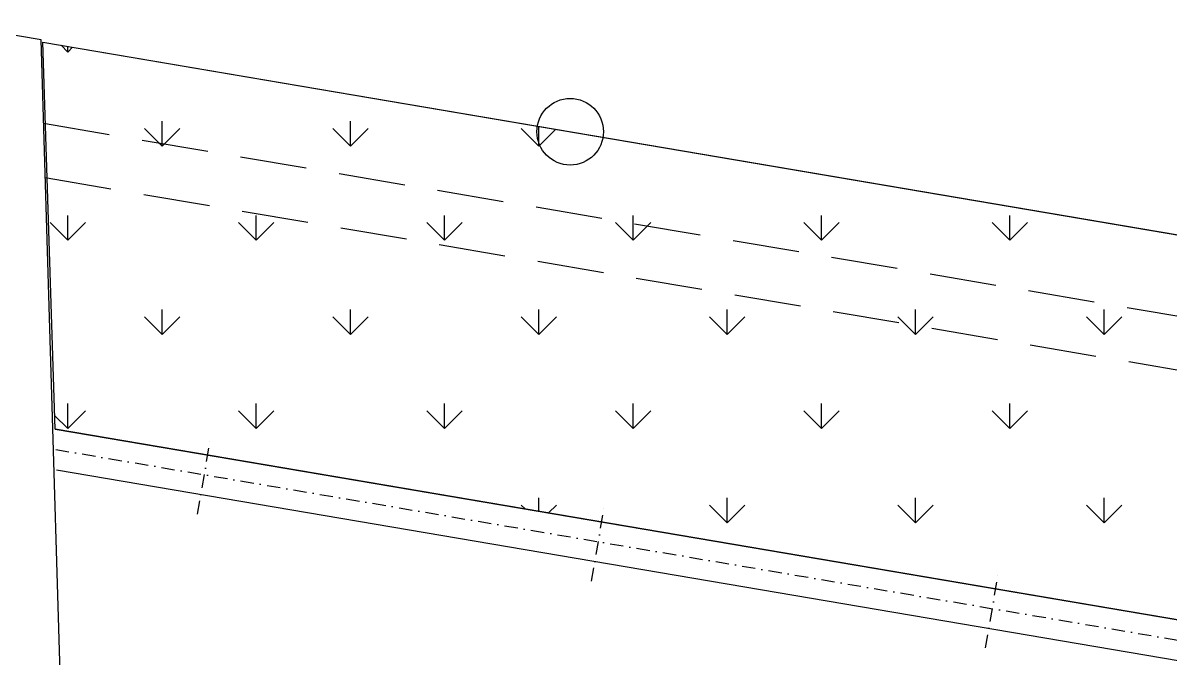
# Model space of a CAD drawing. Header units: millimetres. Extents: x 3476 to 38328, y 1439 to 26921.
# Drawn here: x 13359 to 14220, y 24062 to 24539 of the extents above; entities that cross this region are included whole.
import ezdxf

# ---------------------------------------------------------------- set-up
doc = ezdxf.new("R2010")
doc.units = ezdxf.units.MM
doc.header["$LTSCALE"] = 100
doc.header["$MEASUREMENT"] = 0
doc.linetypes.add('DASHDOT', pattern=[1, 0.5, -0.25, 0, -0.25])
doc.linetypes.add('DASHED', pattern=[0.75, 0.5, -0.25])
for name, color, linetype in [('--W-GELUIDSCHERM', 7, 'CONTINUOUS'), ('--W-GELUIDSCHERM-AS', 7, 'DASHDOT'), ('--W-GELUIDSSCHERM-KOLOM', 7, 'DASHDOT'), ('--W-GROEN-Z', 1, 'CONTINUOUS'), ('--W-GROEN-ZA', 1, 'CONTINUOUS'), ('--W-HAAG-Z', 5, 'DASHED'), ('A-AFSLUITING', 9, 'CONTINUOUS'), ('L-GEBOUWEN', 7, 'CONTINUOUS'), ('L-VELDDATA', 7, 'CONTINUOUS')]:
    doc.layers.add(name, color=color, linetype=linetype)

msp = doc.modelspace()

# ---------------------------------------------------------------- hatches: boundary and pattern name
at = {"layer": '--W-GROEN-ZA'}
h = msp.add_hatch(dxfattribs=at)
h.set_pattern_fill('GRASS', color=256, scale=100, style=0)
h.set_pattern_definition([(90, (-82915.385, 48275.82), (-70.71068, 70.71068), [18.75, -122.67136]), (45, (-82915.39, 48275.82), (-70.71068, 70.71068), [18.75, -81.25]), (135, (-82915.39, 48275.82), (-70.71068, -70.71068), [18.75, -81.25])])
edge = h.paths.add_edge_path()
edge.add_line((17535.35, 24547.29), (17505.8, 24552.47))
edge.add_line((17505.8, 24552.47), (17327.8, 23563.42))
edge.add_line((17327.8, 23563.42), (13383.05, 24233.86))
edge.add_line((13383.05, 24233.86), (13373.8, 24524.51))
edge.add_line((13373.8, 24524.51), (17097.3, 23891.68))
edge.add_line((17097.3, 23891.68), (17238.9, 24678.45))
edge.add_line((17238.9, 24678.45), (17628.52, 24685.65))
edge.add_line((17628.52, 24685.65), (17651.22, 23447.43))
edge.add_arc((17351.27, 23441.93), 300, -88.94413, 1.05, ccw=False)
edge.add_line((17356.79, 23141.98), (16726.29, 23130.37))
edge.add_line((16726.29, 23130.37), (16621.27, 23145.74))
edge.add_line((16621.27, 23145.74), (16540.31, 23198.68))
edge.add_line((16540.31, 23198.68), (16480.56, 23282.8))
edge.add_line((16480.56, 23282.8), (16461.88, 23376.5))
edge.add_line((16461.88, 23376.5), (16462.37, 23680.07))
edge.add_line((16462.37, 23680.07), (17352.06, 23528.86))
edge.add_line((17352.06, 23528.86), (17535.35, 24547.29))

# ---------------------------------------------------------------- linework, layer by layer
at = {"layer": '--W-GELUIDSCHERM'}
for p, q in [((13383.05, 24233.86), (17327.8, 23563.42)), ((13384.15, 24203.24), (17352.06, 23528.86))]:
    msp.add_line(p, q, dxfattribs=at)
at = {"layer": '--W-GELUIDSCHERM-AS', "ltscale": 0.2}
msp.add_line((13383.6, 24218.55), (17339.93, 23546.14), dxfattribs=at)
at = {"layer": '--W-GELUIDSSCHERM-KOLOM', "ltscale": 0.2}
for p, q in [((13490.04, 24170.03), (13500.09, 24229.18)), ((13785.8, 24119.76), (13795.85, 24178.91)), ((14081.56, 24069.49), (14091.61, 24128.64))]:
    msp.add_line(p, q, dxfattribs=at)
at = {"layer": '--W-GROEN-Z'}
msp.add_lwpolyline([(17535.35, 24547.29), (17505.8, 24552.47), (17327.8, 23563.42), (13383.05, 24233.86), (13373.8, 24524.51), (17097.3, 23891.68), (17238.9, 24678.45), (17628.52, 24685.65), (17651.22, 23447.43, -0.414184), (17356.79, 23141.98), (16726.29, 23130.37), (16621.27, 23145.74), (16540.31, 23198.68), (16480.56, 23282.8), (16461.88, 23376.5), (16462.37, 23680.07), (17352.06, 23528.86)], format="xyb", close=True, dxfattribs=at)
at = {"layer": '--W-HAAG-Z'}
for p, q in [((13374.44, 24463.54), (17145.83, 23822.57)), ((13375.66, 24422.76), (17178.18, 23776.5))]:
    msp.add_line(p, q, dxfattribs=at)
at = {"layer": 'A-AFSLUITING'}
msp.add_line((13373.8, 24524.51), (17097.3, 23891.68), dxfattribs=at)
msp.add_circle((13769.71, 24457.23), 25, dxfattribs=at)
at = {"layer": 'L-GEBOUWEN'}
msp.add_line((13420.08, 22942.73), (13372.56, 24526.14), dxfattribs=at)
at = {"layer": 'L-GEBOUWEN', "linetype": 'Continuous'}
msp.add_line((13420.08, 22942.73), (13372.56, 24526.14), dxfattribs=at)
at = {"layer": 'L-VELDDATA', "linetype": 'Continuous'}
msp.add_line((13372.56, 24526.14), (8499.23, 25356.68), dxfattribs=at)

doc.saveas('drawing.dxf')
